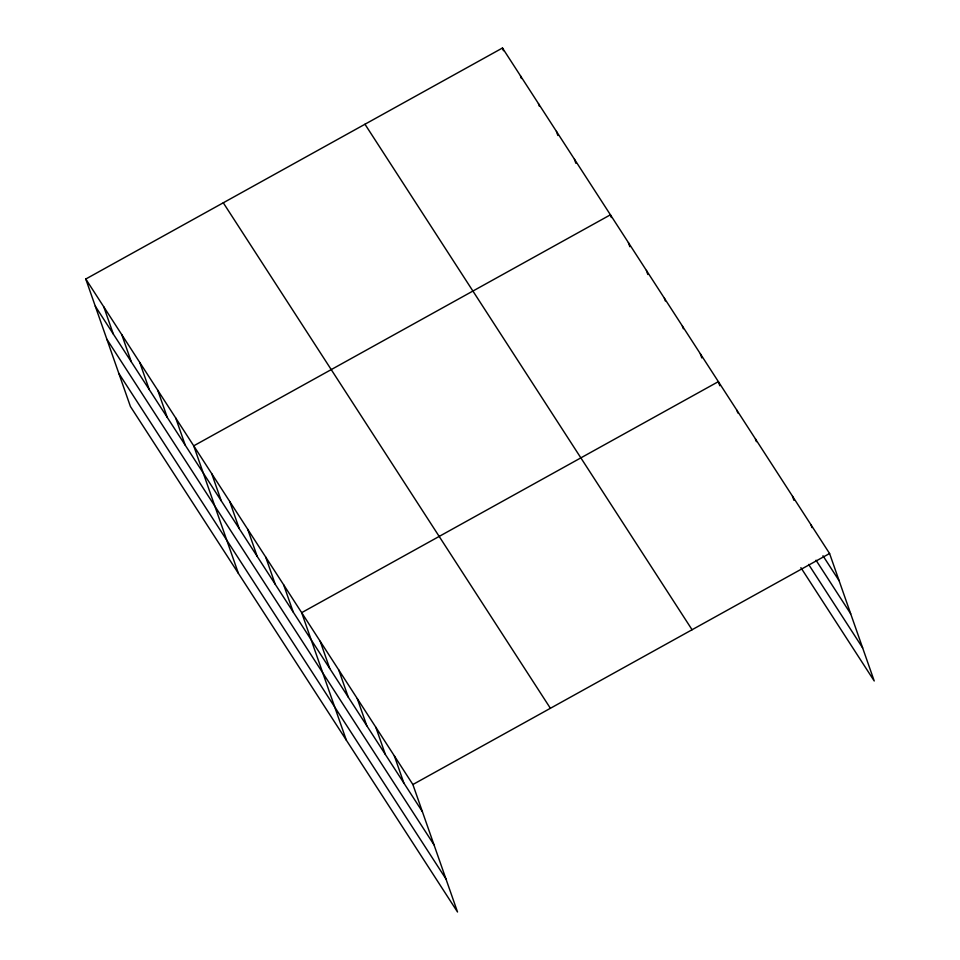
<?xml version="1.0" encoding="UTF-8"?>
<svg xmlns="http://www.w3.org/2000/svg" width="960" height="960" viewBox="0 0 960 960"><rect width="100%" height="100%" fill="white"/><g stroke="black" fill="none" stroke-linecap="round" stroke-linejoin="round"><path stroke-width="1.44" d="M85.776 279.024L412.884 784.524L457.524 912L130.416 406.488L85.776 279.024L502.476 48L829.584 553.512L874.224 680.976L800.88 567.648M412.884 784.524L829.584 553.512M822.972 555.768L839.088 580.668M816.024 560.22L850.68 613.776M808.632 564.432L862.632 647.88M364.968 124.236L692.076 629.748M223.284 202.788L550.392 708.288M95.292 306.18L422.4 811.692M106.884 339.288L433.992 844.8M118.824 373.392L445.932 878.904M811.044 524.868L811.992 527.58M792.504 496.212L793.932 500.292M755.436 438.924L756.384 441.648M736.896 410.28L737.856 412.992M719.784 385.716L718.368 381.636L301.668 612.66L346.308 740.124M700.368 353.832L701.796 357.912M682.38 326.028L683.328 328.752M664.392 298.224L665.34 300.948M646.404 270.42L647.832 274.5M628.404 242.616L629.832 246.696M611.364 217.536L610.416 214.812L193.728 445.836L238.368 573.312M574.44 159.216L575.868 163.284M556.44 131.412L557.868 135.48M538.452 103.608L539.4 106.32M520.464 75.804L521.412 78.516M502.476 48L503.424 50.712M394.356 755.88L403.86 783.048M375.816 727.236L385.332 754.404M357.276 698.592L366.792 725.76M338.748 669.948L348.252 697.116M320.208 641.304L329.724 668.46M283.68 584.856L293.196 612.012M265.692 557.052L275.208 584.22M247.704 529.248L257.208 556.416M229.704 501.444L239.22 528.612M211.716 473.64L221.232 500.808M175.74 418.032L185.244 445.2M157.74 390.228L167.256 417.396M139.752 362.424L149.268 389.592M121.764 334.62L131.28 361.788M103.776 306.828L113.28 333.984"/></g></svg>
